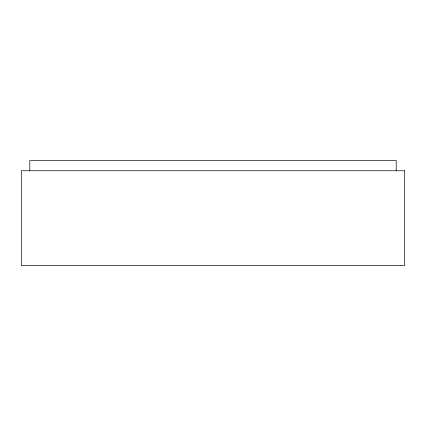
<?xml version="1.0" encoding="UTF-8"?>
<svg xmlns="http://www.w3.org/2000/svg" width="426" height="426" viewBox="0 0 426 426"><rect width="100%" height="100%" fill="white"/><g stroke="black" fill="none" stroke-linecap="round" stroke-linejoin="round"><path stroke-width="0.64" d="M396.217 170.751L396.217 160.575L29.783 160.575L29.783 170.751M404.7 170.751L21.3 170.751L21.3 265.425L404.7 265.425L404.7 170.751"/></g></svg>
